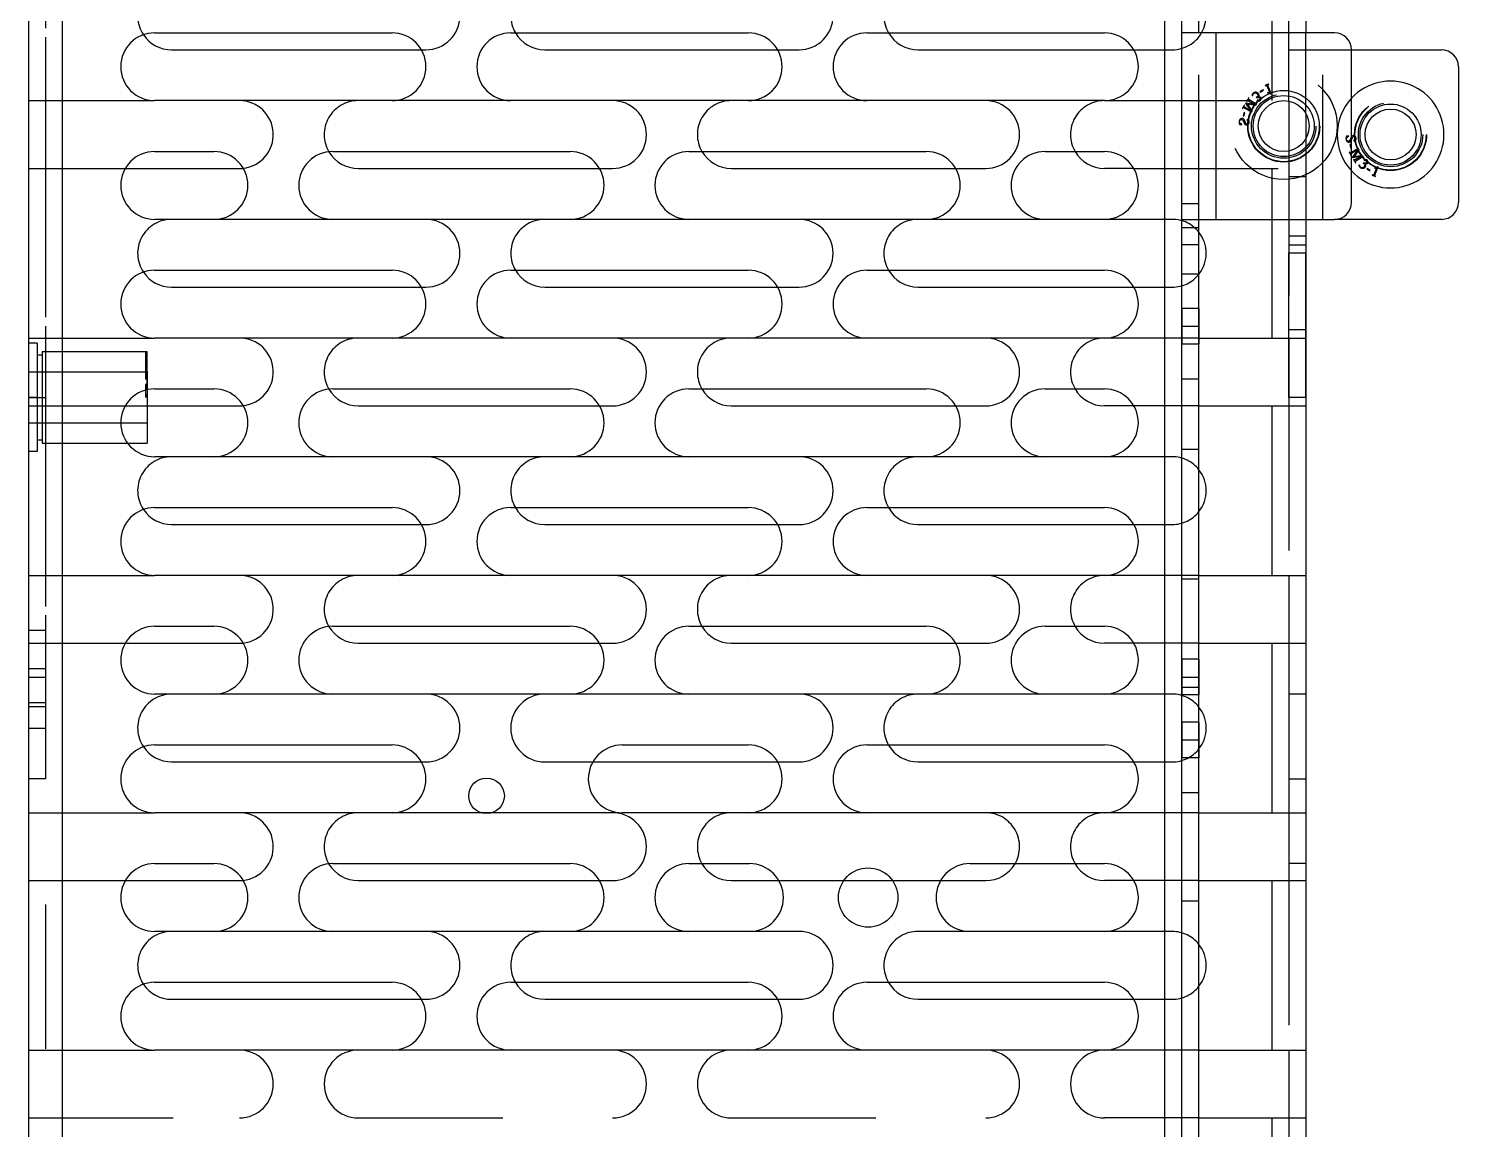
# Model space of a CAD drawing. Header units: millimetres. Extents: x 0 to 8948, y -1340 to 1100.
# Drawn here: x 6192.1 to 6276.4, y -814.7 to -749.7 of the extents above; entities that cross this region are included whole.
import ezdxf

# ---------------------------------------------------------------- set-up
doc = ezdxf.new("R2010")
doc.units = ezdxf.units.MM
doc.header["$LTSCALE"] = 85.25
doc.linetypes.add('HIDDEN', pattern=[0.2, 0.1, -0.1])
doc.layers.get('0').update_dxf_attribs({"linetype": 'CONTINUOUS'})
doc.layers.add('02___PRT_ALL_AXES', color=7, linetype='CONTINUOUS')
doc.layers.add('DEFAULT_2', color=8, linetype='HIDDEN')

msp = doc.modelspace()

# ---------------------------------------------------------------- linework, layer by layer
at = {"color": 3, "linetype": 'Continuous'}
for p, q in [((6260.119, -885.496), (6260.119, -631.996)), ((6194.119, -868.996), (6194.119, -663.996)), ((6259.119, -815.346), (6259.119, -663.996)), ((6192.119, -664.996), (6192.119, -867.996)), ((6199.548, -749.996), (6213.548, -749.996)), ((6220.548, -749.996), (6234.548, -749.996)), ((6241.548, -749.996), (6255.548, -749.996)), ((6269.119, -749.996), (6260.119, -749.996)), ((6262.119, -749.996), (6262.119, -760.996)), ((6270.119, -759.996), (6270.119, -750.996)), ((6213.548, -753.996), (6199.548, -753.996)), ((6234.548, -753.996), (6220.548, -753.996)), ((6255.548, -753.996), (6241.548, -753.996)), ((6266.419, -754.03), (6266.419, -756.961)), ((6199.548, -756.996), (6203.048, -756.996)), ((6210.048, -756.996), (6224.048, -756.996)), ((6231.048, -756.996), (6245.048, -756.996)), ((6252.048, -756.996), (6255.548, -756.996)), ((6203.048, -760.996), (6199.548, -760.996)), ((6224.048, -760.996), (6210.048, -760.996)), ((6245.048, -760.996), (6231.048, -760.996)), ((6255.548, -760.996), (6252.048, -760.996)), ((6260.119, -760.996), (6269.119, -760.996)), ((6199.548, -763.996), (6213.548, -763.996)), ((6220.548, -763.996), (6234.548, -763.996)), ((6241.548, -763.996), (6255.548, -763.996)), ((6213.548, -767.996), (6199.548, -767.996)), ((6234.548, -767.996), (6220.548, -767.996)), ((6255.548, -767.996), (6241.548, -767.996)), ((6266.419, -767.996), (6266.419, -771.996)), ((6199.548, -770.996), (6203.048, -770.996)), ((6210.048, -770.996), (6224.048, -770.996)), ((6231.048, -770.996), (6245.048, -770.996)), ((6252.048, -770.996), (6255.548, -770.996)), ((6203.048, -774.996), (6199.548, -774.996)), ((6224.048, -774.996), (6210.048, -774.996)), ((6245.048, -774.996), (6231.048, -774.996)), ((6255.548, -774.996), (6252.048, -774.996)), ((6199.548, -777.996), (6213.548, -777.996)), ((6220.548, -777.996), (6234.548, -777.996)), ((6241.548, -777.996), (6255.548, -777.996)), ((6213.548, -781.996), (6199.548, -781.996)), ((6234.548, -781.996), (6220.548, -781.996)), ((6255.548, -781.996), (6241.548, -781.996)), ((6266.419, -781.996), (6266.419, -785.996)), ((6199.548, -784.996), (6203.048, -784.996)), ((6210.048, -784.996), (6224.048, -784.996)), ((6231.048, -784.996), (6245.048, -784.996)), ((6252.048, -784.996), (6255.548, -784.996)), ((6203.048, -788.996), (6199.548, -788.996)), ((6224.048, -788.996), (6210.048, -788.996)), ((6245.048, -788.996), (6231.048, -788.996)), ((6255.548, -788.996), (6252.048, -788.996)), ((6199.548, -791.996), (6213.548, -791.996)), ((6227.119, -791.996), (6234.548, -791.996)), ((6241.548, -791.996), (6255.548, -791.996)), ((6213.548, -795.996), (6199.548, -795.996)), ((6234.548, -795.996), (6227.119, -795.996)), ((6255.548, -795.996), (6241.548, -795.996)), ((6266.419, -795.996), (6266.419, -799.996)), ((6199.548, -798.996), (6203.048, -798.996)), ((6210.048, -798.996), (6224.048, -798.996)), ((6231.048, -798.996), (6234.619, -798.996)), ((6247.619, -798.996), (6255.548, -798.996)), ((6203.048, -802.996), (6199.548, -802.996)), ((6224.048, -802.996), (6210.048, -802.996)), ((6234.619, -802.996), (6231.048, -802.996)), ((6255.548, -802.996), (6247.619, -802.996)), ((6199.548, -805.996), (6213.548, -805.996)), ((6220.548, -805.996), (6234.548, -805.996)), ((6241.548, -805.996), (6255.548, -805.996)), ((6213.548, -809.996), (6199.548, -809.996)), ((6234.548, -809.996), (6220.548, -809.996)), ((6255.548, -809.996), (6241.548, -809.996)), ((6266.419, -809.996), (6266.419, -813.996))]:
    msp.add_line(p, q, dxfattribs=at)
at = {"color": 7, "linetype": 'Continuous'}
for p, q in [((6261.119, -749.996), (6261.119, -655.996)), ((6267.419, -673.996), (6267.419, -749.996)), ((6265.419, -743.996), (6265.419, -749.996)), ((6200.548, -750.996), (6215.271, -750.996)), ((6222.548, -750.996), (6236.271, -750.996)), ((6244.548, -750.996), (6257.271, -750.996)), ((6270.119, -750.996), (6275.419, -750.996)), ((6276.419, -751.996), (6276.419, -759.996)), ((6267.419, -754.752), (6267.419, -756.239)), ((6270.497, -756.834), (6270.119, -757.062)), ((6270.119, -757.093), (6270.501, -756.862)), ((6270.501, -756.862), (6270.161, -757.35)), ((6270.254, -756.366), (6270.253, -756.354)), ((6270.254, -756.366), (6270.358, -756.358)), ((6270.282, -757.303), (6270.564, -756.897)), ((6270.475, -756.751), (6270.463, -756.758)), ((6270.463, -756.758), (6270.497, -756.834)), ((6270.161, -757.35), (6270.698, -757.264)), ((6270.238, -757.44), (6270.226, -757.448)), ((6270.276, -757.481), (6270.238, -757.44)), ((6270.763, -757.227), (6270.282, -757.303)), ((6270.698, -757.264), (6270.334, -757.483)), ((6270.372, -757.663), (6270.346, -757.589)), ((6270.36, -757.67), (6270.372, -757.663)), ((6270.376, -757.54), (6270.729, -757.327)), ((6270.572, -757.795), (6270.555, -757.802)), ((6270.799, -757.339), (6270.838, -757.381)), ((6270.807, -757.685), (6270.803, -757.705)), ((6270.838, -757.381), (6270.851, -757.374)), ((6270.854, -757.509), (6270.86, -757.527)), ((6197.825, -757.996), (6204.548, -757.996)), ((6211.548, -757.996), (6225.771, -757.996)), ((6233.548, -757.996), (6246.771, -757.996)), ((6257.271, -757.996), (6255.548, -757.996)), ((6271.038, -757.996), (6271.017, -758.029)), ((6271.017, -758.029), (6271.2, -758.143)), ((6271.221, -758.11), (6271.038, -757.996)), ((6271.2, -758.143), (6271.221, -758.11)), ((6271.337, -758.376), (6271.332, -758.39)), ((6271.384, -758.387), (6271.337, -758.376)), ((6271.599, -757.952), (6271.427, -758.366)), ((6271.468, -757.954), (6271.473, -757.975)), ((6271.473, -757.975), (6271.599, -757.952)), ((6271.483, -758.389), (6271.683, -757.907)), ((6271.534, -758.458), (6271.498, -758.435)), ((6271.528, -758.471), (6271.534, -758.458)), ((6271.683, -757.907), (6271.655, -757.896)), ((6261.119, -848.996), (6261.119, -760.996)), ((6265.419, -760.996), (6265.419, -767.996)), ((6267.419, -760.996), (6267.419, -848.996)), ((6275.419, -760.996), (6269.119, -760.996)), ((6261.119, -761.496), (6260.119, -761.496)), ((6261.119, -762.496), (6260.119, -762.496)), ((6200.548, -764.996), (6215.271, -764.996)), ((6222.548, -764.996), (6236.271, -764.996)), ((6244.548, -764.996), (6257.271, -764.996)), ((6261.119, -767.996), (6267.419, -767.996)), ((6199.119, -771.047), (6199.119, -771.496)), ((6199.119, -771.996), (6204.548, -771.996)), ((6211.548, -771.996), (6225.771, -771.996)), ((6233.548, -771.996), (6246.771, -771.996)), ((6257.271, -771.996), (6255.548, -771.996)), ((6261.119, -771.996), (6267.419, -771.996)), ((6265.419, -771.996), (6265.419, -781.996)), ((6200.548, -778.996), (6215.271, -778.996)), ((6222.548, -778.996), (6236.271, -778.996)), ((6244.548, -778.996), (6257.271, -778.996)), ((6261.119, -781.996), (6267.419, -781.996)), ((6197.825, -785.996), (6204.548, -785.996)), ((6211.548, -785.996), (6225.771, -785.996)), ((6233.548, -785.996), (6246.771, -785.996)), ((6257.271, -785.996), (6255.548, -785.996)), ((6261.119, -785.996), (6267.419, -785.996)), ((6265.419, -785.996), (6265.419, -795.996)), ((6200.548, -792.996), (6215.271, -792.996)), ((6225.387, -792.996), (6236.271, -792.996)), ((6244.548, -792.996), (6257.271, -792.996)), ((6219.42, -795.996), (6218.817, -795.996)), ((6261.119, -795.996), (6267.419, -795.996)), ((6197.825, -799.996), (6204.548, -799.996)), ((6211.548, -799.996), (6225.771, -799.996)), ((6233.548, -799.996), (6236.351, -799.996)), ((6240.194, -799.996), (6243.043, -799.996)), ((6245.896, -799.996), (6248.548, -799.996)), ((6257.271, -799.996), (6255.548, -799.996)), ((6261.119, -799.996), (6267.419, -799.996)), ((6265.419, -799.996), (6265.419, -809.996)), ((6200.548, -806.996), (6215.271, -806.996)), ((6222.548, -806.996), (6236.271, -806.996)), ((6244.548, -806.996), (6257.271, -806.996)), ((6261.119, -809.996), (6267.419, -809.996)), ((6261.119, -813.996), (6267.419, -813.996)), ((6265.419, -813.996), (6265.419, -823.996))]:
    msp.add_line(p, q, dxfattribs=at)
for centre, radius in [((6266.119, -755.496), 1.8), ((6266.119, -755.496), 1.5), ((6272.419, -755.996), 1.8), ((6272.419, -755.996), 1.5)]:
    msp.add_circle(centre, radius, dxfattribs=at)
at = {"color": 3, "linetype": 'Continuous'}
msp.add_circle((6219.119, -794.996), 1.05, dxfattribs=at)
at = {"color": 7, "linetype": 'Continuous'}
for centre, radius, start, end in [((6259.548, -748.996), 2, 329.87175, 38.12918), ((6200.548, -748.996), 2, 214.01758, 270), ((6222.548, -748.996), 2, 210.12825, 270), ((6244.548, -748.996), 2, 210.12825, 270), ((6275.419, -751.996), 1, 0, 90), ((6272.419, -755.996), 3.15, 222.95825, 137.04274), ((6233.548, -755.996), 2, 210.12825, 270), ((6255.548, -755.996), 2, 210.12825, 270), ((6211.548, -755.996), 2, 210.7896, 270), ((6272.037, -756.563), 1.438, 207.53662, 211.08982), ((6204.548, -755.996), 2, 270, 276.10088), ((6275.419, -759.996), 1, 270, 0), ((6259.548, -762.996), 2, 322.3559, 38.12918), ((6200.548, -762.996), 2, 214.01758, 270), ((6222.548, -762.996), 2, 210.12825, 270), ((6244.548, -762.996), 2, 210.12825, 270), ((6211.548, -769.996), 2, 210.7896, 270), ((6233.548, -769.996), 2, 210.12825, 270), ((6255.548, -769.996), 2, 210.12825, 270), ((6204.548, -769.996), 2, 270, 276.10088), ((6259.548, -776.996), 2, 321.87082, 38.12918), ((6222.548, -776.996), 2, 210.12825, 270), ((6244.548, -776.996), 2, 210.12825, 270), ((6200.548, -776.996), 2, 214.01758, 270), ((6211.548, -783.996), 2, 210.7896, 270), ((6233.548, -783.996), 2, 210.12825, 270), ((6255.548, -783.996), 2, 210.12825, 270), ((6204.548, -783.996), 2, 270, 276.10088), ((6259.548, -790.996), 2, 321.87082, 38.12918), ((6200.548, -790.996), 2, 214.01758, 270), ((6244.548, -790.996), 2, 210.12825, 270), ((6211.548, -797.996), 2, 210.7896, 270), ((6233.548, -797.996), 2, 210.12825, 270), ((6248.548, -797.996), 2, 270, 329.87175), ((6255.548, -797.996), 2, 210.12825, 270), ((6204.548, -797.996), 2, 270, 276.10088), ((6259.548, -804.996), 2, 321.87082, 38.12918), ((6200.548, -804.996), 2, 214.01758, 270), ((6222.548, -804.996), 2, 210.12825, 270), ((6244.548, -804.996), 2, 210.12825, 270)]:
    msp.add_arc(centre, radius, start, end, dxfattribs=at)
at = {"color": 3, "linetype": 'Continuous'}
for centre, radius, start, end in [((6199.548, -751.996), 2, 90, 270), ((6213.548, -751.996), 2, 270, 90), ((6220.548, -751.996), 2, 90, 270), ((6234.548, -751.996), 2, 270, 90), ((6241.548, -751.996), 2, 90, 270), ((6255.548, -751.996), 2, 270, 90), ((6269.119, -750.996), 1, 0, 90), ((6199.548, -758.996), 2, 90, 270), ((6203.048, -758.996), 2, 270, 90), ((6210.048, -758.996), 2, 90, 270), ((6224.048, -758.996), 2, 270, 90), ((6231.048, -758.996), 2, 90, 270), ((6245.048, -758.996), 2, 270, 90), ((6252.048, -758.996), 2, 90, 270), ((6255.548, -758.996), 2, 270, 90), ((6269.119, -759.996), 1, 270, 0), ((6199.548, -765.996), 2, 90, 270), ((6213.548, -765.996), 2, 270, 90), ((6220.548, -765.996), 2, 90, 270), ((6234.548, -765.996), 2, 270, 90), ((6241.548, -765.996), 2, 90, 270), ((6255.548, -765.996), 2, 270, 90), ((6199.548, -772.996), 2, 90, 270), ((6203.048, -772.996), 2, 270, 90), ((6210.048, -772.996), 2, 90, 270), ((6224.048, -772.996), 2, 270, 90), ((6231.048, -772.996), 2, 90, 270), ((6245.048, -772.996), 2, 270, 90), ((6252.048, -772.996), 2, 90, 270), ((6255.548, -772.996), 2, 270, 90), ((6199.548, -779.996), 2, 90, 270), ((6213.548, -779.996), 2, 270, 90), ((6220.548, -779.996), 2, 90, 270), ((6234.548, -779.996), 2, 270, 90), ((6241.548, -779.996), 2, 90, 270), ((6255.548, -779.996), 2, 270, 90), ((6199.548, -786.996), 2, 90, 270), ((6203.048, -786.996), 2, 270, 90), ((6210.048, -786.996), 2, 90, 270), ((6224.048, -786.996), 2, 270, 90), ((6231.048, -786.996), 2, 90, 270), ((6245.048, -786.996), 2, 270, 90), ((6252.048, -786.996), 2, 90, 270), ((6255.548, -786.996), 2, 270, 90), ((6199.548, -793.996), 2, 90, 270), ((6213.548, -793.996), 2, 270, 90), ((6227.119, -793.996), 2, 90, 270), ((6234.548, -793.996), 2, 270, 90), ((6241.548, -793.996), 2, 90, 270), ((6255.548, -793.996), 2, 270, 90), ((6199.548, -800.996), 2, 90, 270), ((6203.048, -800.996), 2, 270, 90), ((6210.048, -800.996), 2, 90, 270), ((6224.048, -800.996), 2, 270, 90), ((6231.048, -800.996), 2, 90, 270), ((6234.619, -800.996), 2, 270, 90), ((6247.619, -800.996), 2, 90, 270), ((6255.548, -800.996), 2, 270, 90), ((6199.548, -807.996), 2, 90, 270), ((6213.548, -807.996), 2, 270, 90), ((6220.548, -807.996), 2, 90, 270), ((6234.548, -807.996), 2, 270, 90), ((6241.548, -807.996), 2, 90, 270), ((6255.548, -807.996), 2, 270, 90)]:
    msp.add_arc(centre, radius, start, end, dxfattribs=at)
at = {"color": 7, "linetype": 'Continuous'}
for points in [[(6270.217, -756.06), (6270.183, -756.064), (6270.153, -756.079), (6270.129, -756.106)], [(6270.142, -756.257), (6270.165, -756.198), (6270.184, -756.159), (6270.199, -756.139)], [(6270.199, -756.139), (6270.213, -756.119), (6270.231, -756.109), (6270.251, -756.107)], [(6270.328, -756.098), (6270.297, -756.068), (6270.26, -756.055), (6270.217, -756.06)], [(6270.251, -756.107), (6270.277, -756.104), (6270.3, -756.112), (6270.321, -756.132)], [(6270.321, -756.132), (6270.341, -756.152), (6270.354, -756.179), (6270.358, -756.211)], [(6270.384, -756.223), (6270.378, -756.17), (6270.359, -756.128), (6270.328, -756.098)], [(6270.119, -756.313), (6270.126, -756.296), (6270.134, -756.278), (6270.142, -756.257)], [(6270.358, -756.211), (6270.365, -756.28), (6270.33, -756.327), (6270.254, -756.354)], [(6270.358, -756.358), (6270.38, -756.321), (6270.389, -756.276), (6270.384, -756.223)], [(6270.518, -756.827), (6270.493, -756.786), (6270.479, -756.76), (6270.475, -756.751)], [(6270.564, -756.897), (6270.554, -756.885), (6270.539, -756.861), (6270.518, -756.827)], [(6270.226, -757.448), (6270.253, -757.489), (6270.275, -757.525), (6270.295, -757.558)], [(6270.301, -757.497), (6270.294, -757.497), (6270.285, -757.492), (6270.276, -757.481)], [(6270.295, -757.558), (6270.31, -757.582), (6270.331, -757.62), (6270.36, -757.67)], [(6270.334, -757.483), (6270.319, -757.493), (6270.308, -757.497), (6270.301, -757.497)], [(6270.346, -757.589), (6270.342, -757.578), (6270.342, -757.57), (6270.345, -757.563)], [(6270.345, -757.563), (6270.349, -757.557), (6270.359, -757.55), (6270.376, -757.54)], [(6270.555, -757.802), (6270.546, -757.812), (6270.546, -757.828), (6270.556, -757.85)], [(6270.556, -757.85), (6270.565, -757.871), (6270.585, -757.897), (6270.616, -757.925)], [(6270.591, -757.802), (6270.586, -757.797), (6270.579, -757.795), (6270.572, -757.795)], [(6270.607, -757.838), (6270.604, -757.82), (6270.599, -757.809), (6270.591, -757.802)], [(6270.645, -757.924), (6270.628, -757.908), (6270.615, -757.879), (6270.607, -757.838)], [(6270.729, -757.327), (6270.744, -757.318), (6270.756, -757.314), (6270.766, -757.316)], [(6270.766, -757.316), (6270.776, -757.318), (6270.786, -757.325), (6270.799, -757.339)], [(6270.803, -757.705), (6270.834, -757.706), (6270.858, -757.713), (6270.875, -757.728)], [(6270.851, -757.374), (6270.836, -757.353), (6270.821, -757.33), (6270.806, -757.305)], [(6270.858, -757.688), (6270.84, -757.686), (6270.823, -757.685), (6270.807, -757.685)], [(6270.964, -757.482), (6270.931, -757.48), (6270.895, -757.489), (6270.854, -757.509)], [(6271.016, -757.662), (6270.993, -757.688), (6270.941, -757.696), (6270.858, -757.688)], [(6270.86, -757.527), (6270.887, -757.514), (6270.914, -757.509), (6270.94, -757.513)], [(6270.902, -757.804), (6270.9, -757.836), (6270.886, -757.866), (6270.86, -757.895)], [(6270.875, -757.728), (6270.896, -757.747), (6270.905, -757.773), (6270.902, -757.804)], [(6270.915, -757.708), (6270.957, -757.711), (6270.99, -757.711), (6271.017, -757.706)], [(6270.967, -757.808), (6270.967, -757.768), (6270.949, -757.735), (6270.915, -757.708)], [(6270.922, -757.918), (6270.953, -757.884), (6270.968, -757.847), (6270.967, -757.808)], [(6270.94, -757.513), (6270.966, -757.517), (6270.988, -757.526), (6271.007, -757.542)], [(6271.054, -757.522), (6271.025, -757.497), (6270.995, -757.484), (6270.964, -757.482)], [(6271.007, -757.542), (6271.025, -757.559), (6271.035, -757.579), (6271.037, -757.6)], [(6271.037, -757.6), (6271.039, -757.623), (6271.032, -757.644), (6271.016, -757.662)], [(6271.017, -757.706), (6271.043, -757.701), (6271.064, -757.69), (6271.08, -757.672)], [(6271.097, -757.601), (6271.093, -757.571), (6271.079, -757.545), (6271.054, -757.522)], [(6271.08, -757.672), (6271.096, -757.655), (6271.101, -757.631), (6271.097, -757.601)], [(6270.616, -757.925), (6270.664, -757.968), (6270.718, -757.989), (6270.776, -757.987)], [(6270.75, -757.954), (6270.707, -757.959), (6270.672, -757.948), (6270.645, -757.924)], [(6270.86, -757.895), (6270.829, -757.929), (6270.792, -757.948), (6270.75, -757.954)], [(6270.776, -757.987), (6270.834, -757.985), (6270.883, -757.962), (6270.922, -757.918)], [(6271.332, -758.39), (6271.361, -758.4), (6271.394, -758.413), (6271.431, -758.428)], [(6271.427, -758.366), (6271.419, -758.385), (6271.405, -758.391), (6271.384, -758.387)], [(6271.431, -758.428), (6271.467, -758.443), (6271.5, -758.457), (6271.528, -758.471)], [(6271.655, -757.896), (6271.579, -757.925), (6271.517, -757.945), (6271.468, -757.954)], [(6271.498, -758.435), (6271.479, -758.423), (6271.475, -758.409), (6271.483, -758.389)]]:
    msp.add_open_spline(points, degree=3, dxfattribs=at)
at = {"layer": '02___PRT_ALL_AXES', "color": 8, "linetype": 'HIDDEN'}
for p, q in [((6192.119, -672.996), (6192.119, -793.996)), ((6193.119, -672.996), (6193.119, -793.996)), ((6267.419, -758.496), (6266.419, -758.496)), ((6266.419, -771.496), (6266.419, -758.496)), ((6267.419, -771.496), (6267.419, -758.496)), ((6266.419, -762.496), (6267.419, -762.496)), ((6261.119, -766.256), (6260.119, -766.256)), ((6260.119, -766.256), (6260.119, -768.356)), ((6261.119, -766.256), (6261.119, -768.356)), ((6260.119, -767.306), (6261.119, -767.306)), ((6266.419, -767.496), (6267.419, -767.496)), ((6192.919, -768.796), (6199.119, -768.796)), ((6261.119, -768.356), (6260.119, -768.356)), ((6192.119, -769.996), (6199.119, -769.996)), ((6199.119, -769.996), (6199.119, -771.496)), ((6192.119, -771.496), (6193.119, -771.496)), ((6267.419, -771.496), (6266.419, -771.496)), ((6192.119, -772.996), (6199.119, -772.996)), ((6192.919, -774.196), (6197.949, -774.196)), ((6193.119, -785.246), (6192.119, -785.246)), ((6261.119, -786.946), (6260.119, -786.946)), ((6260.119, -786.946), (6260.119, -789.046)), ((6261.119, -786.946), (6261.119, -789.046)), ((6192.119, -787.496), (6193.119, -787.496)), ((6192.119, -787.996), (6193.119, -787.996)), ((6260.119, -787.996), (6261.119, -787.996)), ((6261.119, -789.046), (6260.119, -789.046)), ((6267.419, -788.996), (6266.419, -788.996)), ((6266.419, -788.996), (6266.419, -798.996)), ((6267.419, -788.996), (6267.419, -798.996)), ((6192.119, -789.496), (6193.119, -789.496)), ((6193.119, -789.746), (6192.119, -789.746)), ((6261.119, -790.646), (6260.119, -790.646)), ((6260.119, -790.646), (6260.119, -792.746)), ((6261.119, -790.646), (6261.119, -792.746)), ((6192.119, -790.996), (6193.119, -790.996)), ((6260.119, -791.696), (6261.119, -791.696)), ((6261.119, -792.746), (6260.119, -792.746)), ((6193.119, -793.996), (6192.119, -793.996)), ((6266.419, -793.996), (6267.419, -793.996)), ((6267.419, -798.996), (6266.419, -798.996))]:
    msp.add_line(p, q, dxfattribs=at)
at = {"layer": '02___PRT_ALL_AXES', "color": 7, "linetype": 'Continuous'}
for p in [(6199.119, -771.496), (6197.949, -774.196)]:
    msp.add_line(p, (6199.119, -774.196), dxfattribs=at)
at = {"layer": '02___PRT_ALL_AXES', "color": 3, "linetype": 'Continuous'}
for centre, radius in [((6266.119, -755.496), 2.1), ((6241.619, -800.996), 1.75)]:
    msp.add_circle(centre, radius, dxfattribs=at)
at = {"layer": '02___PRT_ALL_AXES', "color": 8, "linetype": 'HIDDEN'}
msp.add_circle((6272.419, -755.996), 2.1, dxfattribs=at)
at = {"layer": 'DEFAULT_2', "color": 8, "linetype": 'HIDDEN'}
for p, q in [((6193.119, -664.996), (6193.119, -867.996)), ((6266.419, -754.03), (6266.419, -743.996)), ((6261.119, -760.996), (6261.119, -749.996)), ((6265.419, -749.996), (6265.419, -753.996)), ((6267.419, -754.752), (6267.419, -749.996)), ((6215.271, -750.996), (6215.548, -750.996)), ((6236.271, -750.996), (6237.548, -750.996)), ((6257.271, -750.996), (6259.548, -750.996)), ((6266.419, -750.996), (6270.119, -750.996)), ((6268.419, -760.996), (6268.419, -750.996)), ((6264.9, -753.349), (6264.717, -753.463)), ((6264.717, -753.463), (6264.738, -753.496)), ((6264.738, -753.496), (6264.921, -753.382)), ((6264.921, -753.382), (6264.9, -753.349)), ((6265.032, -753.102), (6265.037, -753.115)), ((6265.037, -753.115), (6265.084, -753.105)), ((6265.127, -753.125), (6265.299, -753.54)), ((6265.173, -753.517), (6265.168, -753.538)), ((6265.299, -753.54), (6265.173, -753.517)), ((6265.383, -753.584), (6265.183, -753.102)), ((6265.198, -753.056), (6265.234, -753.034)), ((6265.234, -753.034), (6265.228, -753.02)), ((6265.355, -753.596), (6265.383, -753.584)), ((6192.119, -753.996), (6199.548, -753.996)), ((6220.548, -753.996), (6213.548, -753.996)), ((6241.548, -753.996), (6234.548, -753.996)), ((6255.548, -753.996), (6267.419, -753.996)), ((6263.676, -754.458), (6263.689, -754.465)), ((6263.689, -754.465), (6263.722, -754.427)), ((6263.775, -754.34), (6263.81, -754.264)), ((6263.786, -754.41), (6264.197, -754.657)), ((6263.81, -754.264), (6263.798, -754.256)), ((6264.201, -754.629), (6263.8, -754.387)), ((6264.398, -754.227), (6263.861, -754.142)), ((6263.861, -754.142), (6264.201, -754.629)), ((6263.926, -754.044), (6263.938, -754.051)), ((6263.938, -754.051), (6263.976, -754.01)), ((6263.982, -754.189), (6264.463, -754.264)), ((6264.264, -754.594), (6263.982, -754.189)), ((6264.034, -754.008), (6264.398, -754.227)), ((6264.046, -753.903), (6264.072, -753.829)), ((6264.072, -753.829), (6264.06, -753.821)), ((6264.429, -754.165), (6264.076, -753.952)), ((6264.255, -753.69), (6264.272, -753.696)), ((6264.538, -754.11), (6264.499, -754.153)), ((6264.503, -753.787), (6264.507, -753.806)), ((6264.551, -754.118), (6264.538, -754.11)), ((6264.56, -753.965), (6264.554, -753.983)), ((6263.784, -754.694), (6263.721, -754.9)), ((6263.721, -754.9), (6263.759, -754.911)), ((6263.759, -754.911), (6263.822, -754.705)), ((6263.822, -754.705), (6263.784, -754.694)), ((6263.954, -755.126), (6263.953, -755.137)), ((6264.058, -755.133), (6263.954, -755.126)), ((6264.197, -754.657), (6264.163, -754.733)), ((6264.163, -754.733), (6264.175, -754.741)), ((6263.517, -755.4), (6263.653, -755.404)), ((6263.653, -755.404), (6263.654, -755.391)), ((6269.953, -756.087), (6269.817, -756.092)), ((6269.953, -756.087), (6269.954, -756.1)), ((6266.419, -756.961), (6266.419, -767.996)), ((6267.419, -756.239), (6267.419, -760.996)), ((6270.059, -756.58), (6270.021, -756.591)), ((6270.021, -756.591), (6270.084, -756.798)), ((6270.122, -756.786), (6270.059, -756.58)), ((6270.084, -756.798), (6270.122, -756.786)), ((6269.989, -757.026), (6269.976, -757.033)), ((6270.022, -757.064), (6269.989, -757.026)), ((6270.11, -757.228), (6270.075, -757.151)), ((6270.119, -757.062), (6270.086, -757.082)), ((6270.098, -757.235), (6270.11, -757.228)), ((6270.1, -757.104), (6270.119, -757.093)), ((6192.119, -757.996), (6197.825, -757.996)), ((6225.771, -757.996), (6226.548, -757.996)), ((6246.771, -757.996), (6248.548, -757.996)), ((6257.271, -757.996), (6267.419, -757.996)), ((6265.419, -757.996), (6265.419, -760.996)), ((6260.119, -760.056), (6261.119, -760.056)), ((6210.048, -760.996), (6203.048, -760.996)), ((6231.048, -760.996), (6224.048, -760.996)), ((6252.048, -760.996), (6245.048, -760.996)), ((6259.548, -760.996), (6255.548, -760.996)), ((6267.419, -761.996), (6266.419, -761.996)), ((6267.419, -762.996), (6266.419, -762.996)), ((6260.119, -764.206), (6261.119, -764.206)), ((6215.271, -764.996), (6215.548, -764.996)), ((6236.271, -764.996), (6237.548, -764.996)), ((6257.271, -764.996), (6259.548, -764.996)), ((6192.119, -767.996), (6199.548, -767.996)), ((6192.619, -768.296), (6192.119, -768.296)), ((6192.619, -768.296), (6192.619, -774.696)), ((6192.919, -768.796), (6192.919, -774.196)), ((6199.019, -768.798), (6199.019, -770.413)), ((6199.019, -768.798), (6199.119, -768.798)), ((6199.019, -768.802), (6199.119, -768.802)), ((6199.019, -768.81), (6199.119, -768.81)), ((6199.019, -768.814), (6199.119, -768.814)), ((6199.119, -771.047), (6199.119, -768.796)), ((6220.548, -767.996), (6213.548, -767.996)), ((6241.548, -767.996), (6234.548, -767.996)), ((6261.119, -767.996), (6255.548, -767.996)), ((6192.619, -768.996), (6192.919, -768.996)), ((6199.019, -768.855), (6199.119, -768.855)), ((6199.019, -768.885), (6199.119, -768.885)), ((6199.119, -768.909), (6199.019, -768.909)), ((6199.119, -769.108), (6199.019, -769.108)), ((6199.119, -769.112), (6199.019, -769.112)), ((6199.119, -769.114), (6199.019, -769.114)), ((6199.019, -769.137), (6199.119, -769.137)), ((6199.119, -769.145), (6199.019, -769.145)), ((6199.119, -769.189), (6199.019, -769.189)), ((6199.119, -769.202), (6199.019, -769.202)), ((6199.119, -769.205), (6199.019, -769.205)), ((6199.119, -769.217), (6199.019, -769.217)), ((6199.019, -769.229), (6199.119, -769.229)), ((6199.119, -769.241), (6199.019, -769.241)), ((6199.119, -769.243), (6199.019, -769.243)), ((6199.119, -769.286), (6199.019, -769.286)), ((6199.119, -769.305), (6199.019, -769.305)), ((6199.119, -769.365), (6199.019, -769.365)), ((6199.119, -769.377), (6199.019, -769.377)), ((6199.119, -769.417), (6199.019, -769.417)), ((6199.119, -769.434), (6199.019, -769.434)), ((6199.119, -769.475), (6199.019, -769.475)), ((6199.119, -769.51), (6199.019, -769.51)), ((6199.119, -769.522), (6199.019, -769.522)), ((6199.119, -769.561), (6199.019, -769.561)), ((6199.119, -769.561), (6199.019, -769.561)), ((6199.119, -769.576), (6199.019, -769.576)), ((6199.119, -769.595), (6199.019, -769.595)), ((6199.119, -769.604), (6199.019, -769.604)), ((6199.119, -769.615), (6199.019, -769.615)), ((6199.119, -769.634), (6199.019, -769.634)), ((6199.119, -769.646), (6199.019, -769.646)), ((6199.119, -769.649), (6199.019, -769.649)), ((6199.119, -769.651), (6199.019, -769.651)), ((6199.119, -769.656), (6199.019, -769.656)), ((6199.119, -769.677), (6199.019, -769.677)), ((6199.119, -769.709), (6199.019, -769.709)), ((6199.119, -769.711), (6199.019, -769.711)), ((6199.119, -769.727), (6199.019, -769.727)), ((6199.119, -769.739), (6199.019, -769.739)), ((6199.119, -769.744), (6199.019, -769.744)), ((6199.119, -769.764), (6199.019, -769.764)), ((6199.119, -769.778), (6199.019, -769.778)), ((6199.119, -769.778), (6199.019, -769.778)), ((6199.119, -769.786), (6199.019, -769.786)), ((6199.119, -769.822), (6199.019, -769.822)), ((6199.119, -769.824), (6199.019, -769.824)), ((6199.119, -769.836), (6199.019, -769.836)), ((6199.119, -769.836), (6199.019, -769.836)), ((6199.119, -769.854), (6199.019, -769.854)), ((6199.119, -769.855), (6199.019, -769.855)), ((6199.119, -769.901), (6199.019, -769.901)), ((6199.119, -769.926), (6199.019, -769.926)), ((6199.119, -769.931), (6199.019, -769.931)), ((6199.119, -769.935), (6199.019, -769.935)), ((6199.119, -769.967), (6199.019, -769.967)), ((6199.119, -769.969), (6199.019, -769.969)), ((6199.119, -769.984), (6199.019, -769.984)), ((6199.119, -770), (6199.019, -770)), ((6199.119, -770.005), (6199.019, -770.005)), ((6199.119, -770.021), (6199.019, -770.021)), ((6199.119, -770.027), (6199.019, -770.027)), ((6199.119, -770.028), (6199.019, -770.028)), ((6199.119, -770.032), (6199.019, -770.032)), ((6199.119, -770.05), (6199.019, -770.05)), ((6199.119, -770.083), (6199.019, -770.083)), ((6199.119, -770.093), (6199.019, -770.093)), ((6199.119, -770.106), (6199.019, -770.106)), ((6199.119, -770.113), (6199.019, -770.113)), ((6199.119, -770.127), (6199.019, -770.127)), ((6199.119, -770.174), (6199.019, -770.174)), ((6199.119, -770.178), (6199.019, -770.178)), ((6199.119, -770.203), (6199.019, -770.203)), ((6199.119, -770.213), (6199.019, -770.213)), ((6199.119, -770.227), (6199.019, -770.227)), ((6199.119, -770.237), (6199.019, -770.237)), ((6199.119, -770.261), (6199.019, -770.261)), ((6199.119, -770.266), (6199.019, -770.266)), ((6199.119, -770.313), (6199.019, -770.313)), ((6199.119, -770.347), (6199.019, -770.347)), ((6199.119, -770.408), (6199.019, -770.408)), ((6199.119, -770.413), (6199.019, -770.413)), ((6260.119, -770.406), (6261.119, -770.406)), ((6199.019, -770.735), (6199.019, -771.49)), ((6199.119, -770.735), (6199.019, -770.735)), ((6199.019, -770.746), (6199.119, -770.746)), ((6199.119, -770.758), (6199.019, -770.758)), ((6199.019, -770.864), (6199.119, -770.864)), ((6199.119, -771.344), (6199.019, -771.344)), ((6192.619, -771.496), (6192.119, -771.496)), ((6192.119, -771.996), (6199.119, -771.996)), ((6199.119, -771.466), (6199.019, -771.466)), ((6199.119, -771.49), (6199.019, -771.49)), ((6225.771, -771.996), (6226.548, -771.996)), ((6246.771, -771.996), (6248.548, -771.996)), ((6261.119, -771.996), (6257.271, -771.996)), ((6266.419, -771.996), (6266.419, -781.996)), ((6192.619, -774.696), (6192.119, -774.696)), ((6192.619, -773.996), (6192.919, -773.996)), ((6260.119, -774.556), (6261.119, -774.556)), ((6210.048, -774.996), (6203.048, -774.996)), ((6231.048, -774.996), (6224.048, -774.996)), ((6252.048, -774.996), (6245.048, -774.996)), ((6259.548, -774.996), (6255.548, -774.996)), ((6215.271, -778.996), (6215.548, -778.996)), ((6236.271, -778.996), (6237.548, -778.996)), ((6257.271, -778.996), (6259.548, -778.996)), ((6192.119, -781.996), (6199.548, -781.996)), ((6220.548, -781.996), (6213.548, -781.996)), ((6241.548, -781.996), (6234.548, -781.996)), ((6261.119, -781.996), (6255.548, -781.996)), ((6260.119, -782.196), (6261.119, -782.196)), ((6192.119, -785.996), (6197.825, -785.996)), ((6225.771, -785.996), (6226.548, -785.996)), ((6246.771, -785.996), (6248.548, -785.996)), ((6261.119, -785.996), (6257.271, -785.996)), ((6266.419, -785.996), (6266.419, -795.996)), ((6210.048, -788.996), (6203.048, -788.996)), ((6231.048, -788.996), (6224.048, -788.996)), ((6252.048, -788.996), (6245.048, -788.996)), ((6259.548, -788.996), (6255.548, -788.996)), ((6260.119, -788.596), (6261.119, -788.596)), ((6215.271, -792.996), (6215.548, -792.996)), ((6222.548, -792.996), (6225.387, -792.996)), ((6236.271, -792.996), (6237.548, -792.996)), ((6257.271, -792.996), (6259.548, -792.996)), ((6260.119, -794.796), (6261.119, -794.796)), ((6192.119, -795.996), (6199.548, -795.996)), ((6218.817, -795.996), (6213.548, -795.996)), ((6226.548, -795.996), (6219.42, -795.996)), ((6241.548, -795.996), (6234.548, -795.996)), ((6261.119, -795.996), (6255.548, -795.996)), ((6192.119, -799.996), (6197.825, -799.996)), ((6225.771, -799.996), (6226.548, -799.996)), ((6236.351, -799.996), (6240.194, -799.996)), ((6243.043, -799.996), (6245.896, -799.996)), ((6261.119, -799.996), (6257.271, -799.996)), ((6266.419, -799.996), (6266.419, -809.996)), ((6260.119, -801.196), (6261.119, -801.196)), ((6210.048, -802.996), (6203.048, -802.996)), ((6231.048, -802.996), (6224.048, -802.996)), ((6237.548, -802.996), (6234.619, -802.996)), ((6247.619, -802.996), (6244.548, -802.996)), ((6259.548, -802.996), (6255.548, -802.996)), ((6215.271, -806.996), (6215.548, -806.996)), ((6236.271, -806.996), (6237.548, -806.996)), ((6257.271, -806.996), (6259.548, -806.996)), ((6192.119, -809.996), (6199.548, -809.996)), ((6220.548, -809.996), (6213.548, -809.996)), ((6241.548, -809.996), (6234.548, -809.996)), ((6261.119, -809.996), (6255.548, -809.996)), ((6192.119, -813.996), (6204.548, -813.996)), ((6211.548, -813.996), (6226.548, -813.996)), ((6233.548, -813.996), (6248.548, -813.996)), ((6261.119, -813.996), (6255.548, -813.996)), ((6266.419, -813.996), (6266.419, -823.996))]:
    msp.add_line(p, q, dxfattribs=at)
for centre, radius in [((6266.119, -755.496), 3.15), ((6266.119, -755.496), 2.125), ((6266.119, -755.496), 1.9), ((6272.419, -755.996), 2.125), ((6272.419, -755.996), 1.9)]:
    msp.add_circle(centre, radius, dxfattribs=at)
for centre, radius, start, end in [((6200.548, -748.996), 2, 90, 214.01758), ((6215.548, -748.996), 2, 270, 90), ((6222.548, -748.996), 2, 90, 210.12825), ((6237.548, -748.996), 2, 270, 90), ((6244.548, -748.996), 2, 90, 210.12825), ((6259.548, -748.996), 2, 270, 329.87175), ((6204.548, -755.996), 2, 276.10088, 90), ((6211.548, -755.996), 2, 90, 210.7896), ((6226.548, -755.996), 2, 270, 90), ((6233.548, -755.996), 2, 90, 210.12825), ((6248.548, -755.996), 2, 270, 90), ((6255.548, -755.996), 2, 90, 210.12825), ((6265.737, -754.929), 1.438, 148.91018, 152.46337), ((6272.419, -755.996), 3.15, 137.04274, 222.95825), ((6200.548, -762.996), 2, 90, 214.01758), ((6215.548, -762.996), 2, 270, 90), ((6222.548, -762.996), 2, 90, 210.12825), ((6237.548, -762.996), 2, 270, 90), ((6244.548, -762.996), 2, 90, 210.12825), ((6259.548, -762.996), 2, 38.12918, 90), ((6259.548, -762.996), 2, 270, 322.3559), ((6204.548, -769.996), 2, 276.10088, 90), ((6211.548, -769.996), 2, 90, 210.7896), ((6226.548, -769.996), 2, 270, 90), ((6233.548, -769.996), 2, 90, 210.12825), ((6248.548, -769.996), 2, 270, 90), ((6255.548, -769.996), 2, 90, 210.12825), ((6200.548, -776.996), 2, 90, 214.01758), ((6215.548, -776.996), 2, 270, 90), ((6222.548, -776.996), 2, 90, 210.12825), ((6237.548, -776.996), 2, 270, 90), ((6244.548, -776.996), 2, 90, 210.12825), ((6259.548, -776.996), 2, 38.12918, 90), ((6259.548, -776.996), 2, 270, 321.87082), ((6204.548, -783.996), 2, 276.10088, 90), ((6211.548, -783.996), 2, 90, 210.7896), ((6226.548, -783.996), 2, 270, 90), ((6233.548, -783.996), 2, 90, 210.12825), ((6248.548, -783.996), 2, 270, 90), ((6255.548, -783.996), 2, 90, 210.12825), ((6200.548, -790.996), 2, 90, 214.01758), ((6215.548, -790.996), 2, 270, 90), ((6222.548, -790.996), 2, 90, 270), ((6237.548, -790.996), 2, 270, 90), ((6244.548, -790.996), 2, 90, 210.12825), ((6259.548, -790.996), 2, 38.12918, 90), ((6259.548, -790.996), 2, 270, 321.87082), ((6204.548, -797.996), 2, 276.10088, 90), ((6211.548, -797.996), 2, 90, 210.7896), ((6226.548, -797.996), 2, 270, 90), ((6233.548, -797.996), 2, 90, 210.12825), ((6248.548, -797.996), 2, 329.87175, 90), ((6255.548, -797.996), 2, 90, 210.12825), ((6200.548, -804.996), 2, 90, 214.01758), ((6215.548, -804.996), 2, 270, 90), ((6222.548, -804.996), 2, 90, 210.12825), ((6237.548, -804.996), 2, 270, 90), ((6244.548, -804.996), 2, 90, 210.12825), ((6259.548, -804.996), 2, 38.12918, 90), ((6259.548, -804.996), 2, 270, 321.87082), ((6204.548, -811.996), 2, 270, 90), ((6211.548, -811.996), 2, 90, 270), ((6226.548, -811.996), 2, 270, 90), ((6233.548, -811.996), 2, 90, 270), ((6248.548, -811.996), 2, 270, 90), ((6255.548, -811.996), 2, 90, 270)]:
    msp.add_arc(centre, radius, start, end, dxfattribs=at)
for points in [[(6264.256, -753.642), (6264.246, -753.663), (6264.246, -753.679), (6264.255, -753.69)], [(6264.316, -753.567), (6264.285, -753.595), (6264.265, -753.62), (6264.256, -753.642)], [(6264.307, -753.654), (6264.315, -753.612), (6264.328, -753.583), (6264.345, -753.568)], [(6264.476, -753.504), (6264.418, -753.502), (6264.364, -753.523), (6264.316, -753.567)], [(6264.345, -753.568), (6264.372, -753.543), (6264.407, -753.533), (6264.45, -753.538)], [(6264.45, -753.538), (6264.492, -753.543), (6264.529, -753.562), (6264.56, -753.597)], [(6264.622, -753.574), (6264.583, -753.53), (6264.534, -753.507), (6264.476, -753.504)], [(6264.56, -753.597), (6264.586, -753.625), (6264.6, -753.655), (6264.602, -753.687)], [(6264.667, -753.683), (6264.668, -753.644), (6264.653, -753.607), (6264.622, -753.574)], [(6265.131, -753.064), (6265.094, -753.079), (6265.061, -753.092), (6265.032, -753.102)], [(6265.084, -753.105), (6265.105, -753.1), (6265.119, -753.107), (6265.127, -753.125)], [(6265.228, -753.02), (6265.2, -753.034), (6265.167, -753.049), (6265.131, -753.064)], [(6265.168, -753.538), (6265.217, -753.547), (6265.279, -753.566), (6265.355, -753.596)], [(6265.183, -753.102), (6265.175, -753.083), (6265.179, -753.068), (6265.198, -753.056)], [(6263.739, -754.358), (6263.723, -754.385), (6263.702, -754.418), (6263.676, -754.458)], [(6263.722, -754.427), (6263.737, -754.41), (6263.749, -754.401), (6263.756, -754.4)], [(6263.798, -754.256), (6263.78, -754.288), (6263.761, -754.322), (6263.739, -754.358)], [(6263.756, -754.4), (6263.763, -754.399), (6263.773, -754.402), (6263.786, -754.41)], [(6263.8, -754.387), (6263.775, -754.372), (6263.767, -754.357), (6263.775, -754.34)], [(6263.995, -753.934), (6263.975, -753.966), (6263.953, -754.003), (6263.926, -754.044)], [(6263.976, -754.01), (6263.985, -754), (6263.994, -753.994), (6264.001, -753.994)], [(6264.06, -753.821), (6264.031, -753.872), (6264.01, -753.91), (6263.995, -753.934)], [(6264.001, -753.994), (6264.008, -753.994), (6264.019, -753.999), (6264.034, -754.008)], [(6264.045, -753.928), (6264.042, -753.922), (6264.042, -753.913), (6264.046, -753.903)], [(6264.076, -753.952), (6264.059, -753.942), (6264.049, -753.934), (6264.045, -753.928)], [(6264.272, -753.696), (6264.279, -753.697), (6264.286, -753.694), (6264.291, -753.69)], [(6264.291, -753.69), (6264.299, -753.683), (6264.304, -753.671), (6264.307, -753.654)], [(6264.466, -754.176), (6264.456, -754.178), (6264.444, -754.173), (6264.429, -754.165)], [(6264.499, -754.153), (6264.486, -754.166), (6264.476, -754.174), (6264.466, -754.176)], [(6264.575, -753.764), (6264.558, -753.779), (6264.534, -753.786), (6264.503, -753.787)], [(6264.506, -754.187), (6264.521, -754.162), (6264.536, -754.139), (6264.551, -754.118)], [(6264.507, -753.806), (6264.523, -753.807), (6264.54, -753.806), (6264.558, -753.804)], [(6264.554, -753.983), (6264.595, -754.002), (6264.631, -754.011), (6264.664, -754.009)], [(6264.558, -753.804), (6264.641, -753.796), (6264.693, -753.804), (6264.716, -753.829)], [(6264.64, -753.979), (6264.614, -753.982), (6264.587, -753.977), (6264.56, -753.965)], [(6264.602, -753.687), (6264.605, -753.719), (6264.596, -753.744), (6264.575, -753.764)], [(6264.615, -753.784), (6264.649, -753.756), (6264.667, -753.723), (6264.667, -753.683)], [(6264.717, -753.785), (6264.69, -753.78), (6264.657, -753.78), (6264.615, -753.784)], [(6264.707, -753.949), (6264.688, -753.966), (6264.666, -753.975), (6264.64, -753.979)], [(6264.664, -754.009), (6264.695, -754.007), (6264.725, -753.995), (6264.754, -753.969)], [(6264.737, -753.891), (6264.735, -753.913), (6264.725, -753.933), (6264.707, -753.949)], [(6264.716, -753.829), (6264.732, -753.848), (6264.739, -753.869), (6264.737, -753.891)], [(6264.78, -753.819), (6264.764, -753.802), (6264.743, -753.79), (6264.717, -753.785)], [(6264.754, -753.969), (6264.779, -753.947), (6264.793, -753.92), (6264.797, -753.89)], [(6264.797, -753.89), (6264.801, -753.86), (6264.796, -753.837), (6264.78, -753.819)], [(6263.492, -755.235), (6263.486, -755.294), (6263.494, -755.349), (6263.517, -755.4)], [(6263.554, -755.093), (6263.519, -755.125), (6263.499, -755.172), (6263.492, -755.235)], [(6263.55, -755.325), (6263.524, -755.291), (6263.514, -755.257), (6263.518, -755.219)], [(6263.518, -755.219), (6263.522, -755.183), (6263.535, -755.155), (6263.559, -755.132)], [(6263.654, -755.391), (6263.61, -755.381), (6263.576, -755.359), (6263.55, -755.325)], [(6263.683, -755.052), (6263.632, -755.047), (6263.588, -755.061), (6263.554, -755.093)], [(6263.559, -755.132), (6263.583, -755.11), (6263.61, -755.1), (6263.64, -755.104)], [(6263.64, -755.104), (6263.666, -755.106), (6263.687, -755.119), (6263.703, -755.141)], [(6263.778, -755.102), (6263.758, -755.074), (6263.726, -755.057), (6263.683, -755.052)], [(6263.703, -755.141), (6263.719, -755.162), (6263.737, -755.196), (6263.755, -755.244)], [(6263.755, -755.244), (6263.781, -755.311), (6263.805, -755.357), (6263.829, -755.385)], [(6263.842, -755.234), (6263.819, -755.174), (6263.797, -755.13), (6263.778, -755.102)], [(6263.899, -755.353), (6263.884, -755.333), (6263.865, -755.293), (6263.842, -755.234)], [(6263.953, -755.137), (6264.03, -755.164), (6264.065, -755.211), (6264.058, -755.28)], [(6264.058, -755.28), (6264.054, -755.313), (6264.041, -755.34), (6264.021, -755.359)], [(6264.028, -755.393), (6264.059, -755.363), (6264.078, -755.322), (6264.084, -755.268)], [(6264.084, -755.268), (6264.089, -755.216), (6264.08, -755.17), (6264.058, -755.133)], [(6264.175, -754.741), (6264.179, -754.731), (6264.193, -754.706), (6264.218, -754.665)], [(6264.218, -754.665), (6264.239, -754.63), (6264.254, -754.607), (6264.264, -754.594)], [(6263.829, -755.385), (6263.853, -755.413), (6263.883, -755.428), (6263.917, -755.431)], [(6263.951, -755.385), (6263.931, -755.383), (6263.913, -755.373), (6263.899, -755.353)], [(6263.917, -755.431), (6263.96, -755.436), (6263.997, -755.424), (6264.028, -755.393)], [(6264.021, -755.359), (6264, -755.379), (6263.977, -755.388), (6263.951, -755.385)], [(6269.817, -756.092), (6269.794, -756.143), (6269.786, -756.198), (6269.792, -756.256)], [(6269.818, -756.273), (6269.814, -756.235), (6269.824, -756.2), (6269.85, -756.166)], [(6269.85, -756.166), (6269.876, -756.132), (6269.91, -756.11), (6269.954, -756.1)], [(6270.118, -756.12), (6270.098, -756.149), (6270.077, -756.191), (6270.055, -756.247)], [(6270.129, -756.106), (6270.126, -756.111), (6270.122, -756.115), (6270.118, -756.12)], [(6269.792, -756.256), (6269.799, -756.32), (6269.819, -756.367), (6269.854, -756.399)], [(6269.859, -756.359), (6269.835, -756.337), (6269.822, -756.308), (6269.818, -756.273)], [(6269.854, -756.399), (6269.888, -756.431), (6269.932, -756.444), (6269.983, -756.439)], [(6269.94, -756.388), (6269.91, -756.391), (6269.883, -756.381), (6269.859, -756.359)], [(6270.003, -756.351), (6269.987, -756.373), (6269.966, -756.385), (6269.94, -756.388)], [(6269.983, -756.439), (6270.026, -756.434), (6270.058, -756.417), (6270.078, -756.389)], [(6270.055, -756.247), (6270.037, -756.295), (6270.019, -756.329), (6270.003, -756.351)], [(6270.078, -756.389), (6270.09, -756.371), (6270.104, -756.345), (6270.119, -756.313)], [(6269.976, -757.033), (6270.002, -757.073), (6270.023, -757.107), (6270.039, -757.133)], [(6270.056, -757.092), (6270.049, -757.091), (6270.037, -757.081), (6270.022, -757.064)], [(6270.039, -757.133), (6270.061, -757.169), (6270.08, -757.203), (6270.098, -757.235)], [(6270.086, -757.082), (6270.073, -757.089), (6270.063, -757.093), (6270.056, -757.092)], [(6270.075, -757.151), (6270.067, -757.135), (6270.075, -757.119), (6270.1, -757.104)]]:
    msp.add_open_spline(points, degree=3, dxfattribs=at)

doc.saveas('drawing.dxf')
